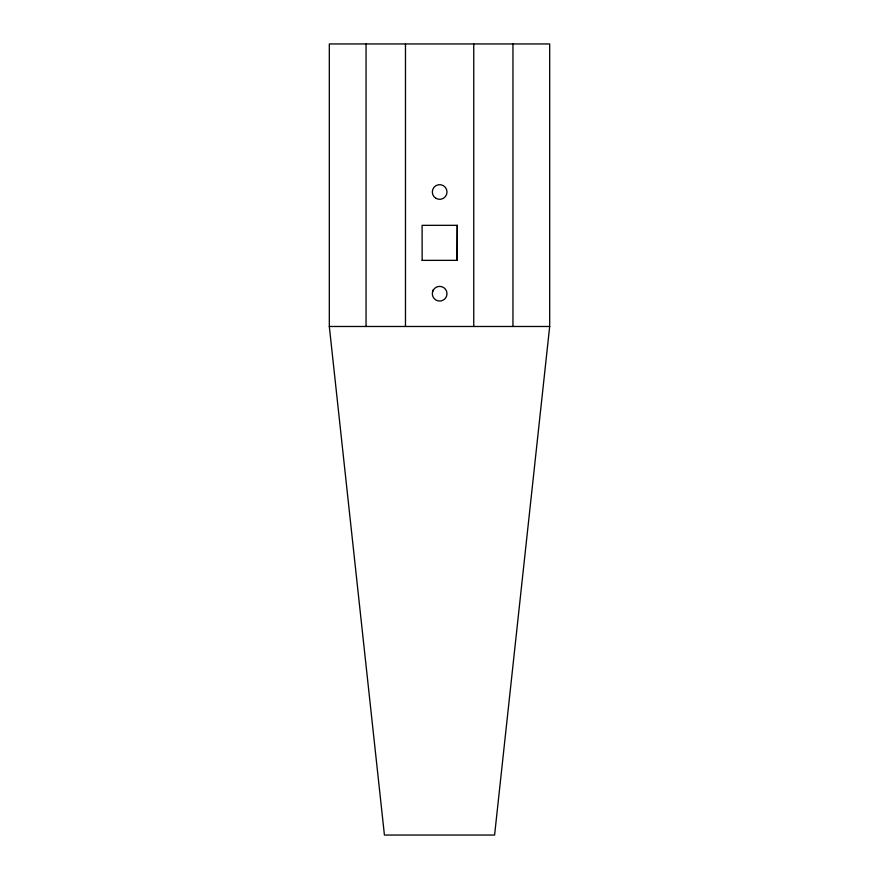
<?xml version="1.0" encoding="UTF-8"?>
<svg xmlns="http://www.w3.org/2000/svg" width="879" height="879" viewBox="0 0 879 879"><rect width="100%" height="100%" fill="white"/><g stroke="black" fill="none" stroke-linecap="round" stroke-linejoin="round"><path stroke-width="1.32" d="M549.683 326.483L494.591 835.05L384.42 835.05L329.317 326.483L329.317 43.95L549.683 43.95L549.683 326.483L329.317 326.483M432.512 291.806L433.248 290.037M457.256 225.321L457.124 260.371L457.256 225.321L422.096 225.343L422.151 260.349M422.096 260.371L457.256 260.349M512.951 43.95L512.951 326.483M473.748 43.95L473.748 326.483M405.472 43.95L405.472 326.483M366.049 43.95L366.049 326.483M433.303 290.037L432.567 291.806A7.351 7.351 0 0 0 440.939 300.948A7.351 7.351 0 0 0 445.675 289.499A7.351 7.351 0 0 0 433.303 290.037M435.984 198.357A7.351 7.351 0 0 0 447.004 191.996A7.351 7.351 0 0 0 435.984 185.634A7.351 7.351 0 0 0 435.984 198.357"/></g></svg>
